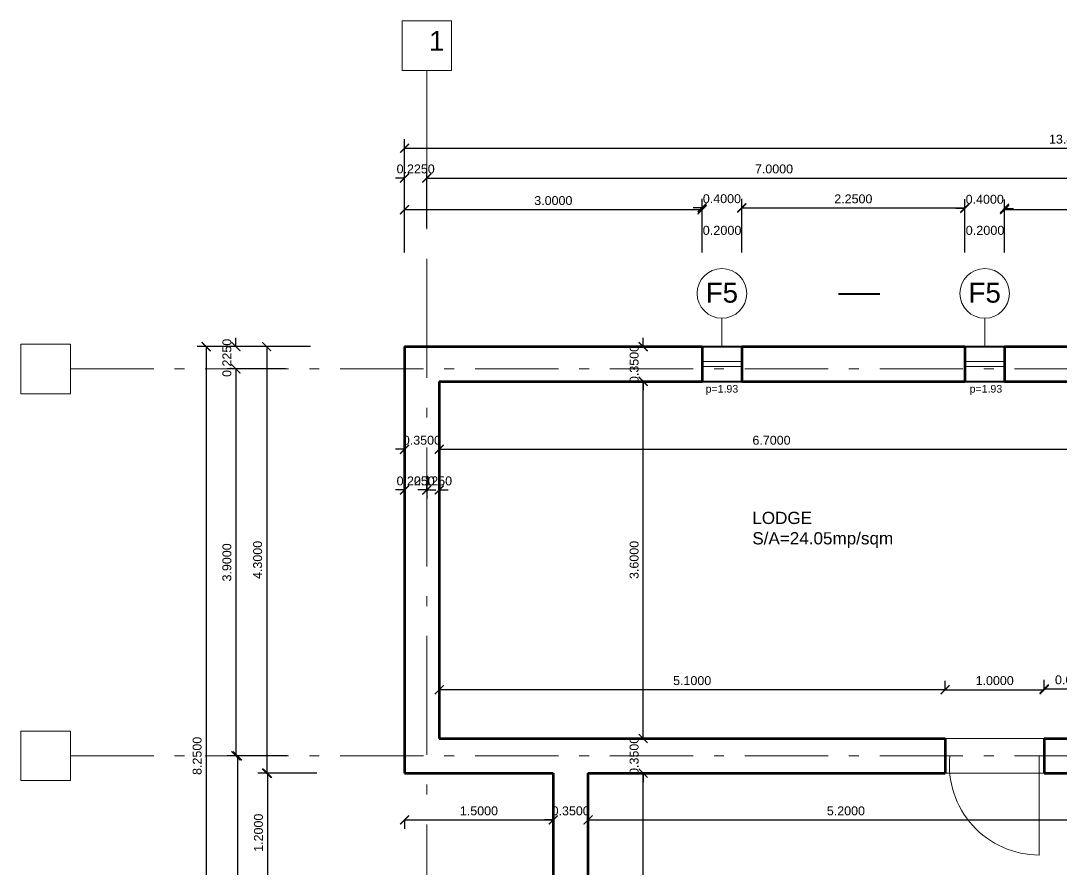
# Model space of a CAD drawing. Header units: inches. Extents: x 12.8 to 35.5, y 4.1 to 19.6.
# Drawn here: x 12.79 to 23.28, y 11.03 to 19.59 of the extents above; entities that cross this region are included whole.
import ezdxf

# ---------------------------------------------------------------- set-up
doc = ezdxf.new("R2010")
doc.units = ezdxf.units.IN
doc.header["$MEASUREMENT"] = 0
doc.linetypes.add('ACAD_ISO10W100', pattern=[18, 12, -3, 0, -3])
for name, color, linetype, lineweight in [('axes', 130, 'ACAD_ISO10W100', 20), ('cote', 255, 'Continuous', 20), ('exterior windows', 210, 'Continuous', 40), ('walls', 160, 'Continuous', 80), ('windows&doors', 80, 'Continuous', 20)]:
    doc.layers.add(name, color=color, linetype=linetype, lineweight=lineweight)
doc.styles.get("Standard").update_dxf_attribs({"font": 'arial.ttf'})
doc.dimstyles.get("Standard").update_dxf_attribs({"dimscale": 0.5, "dimtxt": 0.18, "dimasz": 0.18, "dimexe": 0.18, "dimexo": 1.9, "dimgap": 0.09, "dimtad": 1, "dimdec": 4, "dimzin": 0, "dimdsep": 46, "dimtxsty": 'Standard', "dimblk": 'ARCHTICK', "dimcen": 0.09, "dimadec": 0, "dimazin": 0, "dimtfac": 1, "dimtdec": 4, "dimtix": 1, "dimtofl": 0, "dimtmove": 0, "dimatfit": 1, "dimldrblk": 'ARCHTICK', "dimfxl": 1, "dimfxlon": 1, "dimtolj": 1, "dimtzin": 0, "dimarcsym": 0})

# ---------------------------------------------------------------- blocks, each defined once
blk = doc.blocks.new('_ArchTick')
at = {"color": 0, "linetype": 'ByBlock', "const_width": 0.15}
blk.add_lwpolyline([(-0.5, -0.5), (0.5, 0.5)], dxfattribs=at)
blk = doc.blocks.new('*D3')
at = {"layer": 'cote', "color": 0, "lineweight": -2, "ltscale": 0.1, "transparency": 16777216}
for p, q in [((16.664, 17.801), (16.664, 18.391)), ((30.114, 17.801), (30.114, 18.391)), ((16.664, 18.301), (30.114, 18.301))]:
    blk.add_line(p, q, dxfattribs=at)
at = {"layer": 'Defpoints', "color": 0, "ltscale": 0.1, "transparency": 16777216}
for p in [(30.114, 18.301), (16.664, 16.301), (30.114, 16.301)]:
    blk.add_point(p, dxfattribs=at)
at = {"layer": 'cote', "color": 0, "lineweight": -2, "ltscale": 0.1, "transparency": 16777216, "xscale": 0.09, "yscale": 0.09, "zscale": 0.09, "rotation": 180}
blk.add_blockref('_ArchTick', (16.664, 18.301), dxfattribs=at)
at = {"layer": 'cote', "color": 0, "lineweight": -2, "ltscale": 0.1, "transparency": 16777216, "xscale": 0.09, "yscale": 0.09, "zscale": 0.09}
blk.add_blockref('_ArchTick', (30.114, 18.301), dxfattribs=at)
at = {"layer": 'cote', "color": 0, "ltscale": 0.1, "transparency": 16777216, "insert": (23.389, 18.392), "char_height": 0.09, "attachment_point": 5}
blk.add_mtext('\\A1;13.4500', dxfattribs=at)
blk = doc.blocks.new('*D4')
at = {"layer": 'cote', "color": 0, "lineweight": -2, "ltscale": 0.1, "transparency": 16777216}
for p, q in [((16.664, 17.501), (16.664, 18.091)), ((16.889, 17.501), (16.889, 18.091)), ((16.664, 18.001), (16.574, 18.001)), ((16.889, 18.001), (16.979, 18.001))]:
    blk.add_line(p, q, dxfattribs=at)
at = {"layer": 'Defpoints', "color": 0, "ltscale": 0.1, "transparency": 16777216}
for p in [(16.889, 18.001), (16.664, 16.301), (16.889, 16.301)]:
    blk.add_point(p, dxfattribs=at)
at = {"layer": 'cote', "color": 0, "lineweight": -2, "ltscale": 0.1, "transparency": 16777216, "xscale": 0.09, "yscale": 0.09, "zscale": 0.09}
blk.add_blockref('_ArchTick', (16.664, 18.001), dxfattribs=at)
at = {"layer": 'cote', "color": 0, "lineweight": -2, "ltscale": 0.1, "transparency": 16777216, "xscale": 0.09, "yscale": 0.09, "zscale": 0.09, "rotation": 180}
blk.add_blockref('_ArchTick', (16.889, 18.001), dxfattribs=at)
at = {"layer": 'cote', "color": 0, "ltscale": 0.1, "transparency": 16777216, "insert": (16.776, 18.092), "char_height": 0.09, "attachment_point": 5}
blk.add_mtext('\\A1;0.2250', dxfattribs=at)
blk = doc.blocks.new('*D5')
at = {"layer": 'cote', "color": 0, "lineweight": -2, "ltscale": 0.1, "transparency": 16777216}
for p, q in [((16.889, 17.501), (16.889, 18.091)), ((23.889, 17.501), (23.889, 18.091)), ((16.889, 18.001), (23.889, 18.001))]:
    blk.add_line(p, q, dxfattribs=at)
at = {"layer": 'Defpoints', "color": 0, "ltscale": 0.1, "transparency": 16777216}
for p in [(23.889, 18.001), (16.889, 16.301), (23.889, 16.301)]:
    blk.add_point(p, dxfattribs=at)
at = {"layer": 'cote', "color": 0, "lineweight": -2, "ltscale": 0.1, "transparency": 16777216, "xscale": 0.09, "yscale": 0.09, "zscale": 0.09, "rotation": 180}
blk.add_blockref('_ArchTick', (16.889, 18.001), dxfattribs=at)
at = {"layer": 'cote', "color": 0, "lineweight": -2, "ltscale": 0.1, "transparency": 16777216, "xscale": 0.09, "yscale": 0.09, "zscale": 0.09}
blk.add_blockref('_ArchTick', (23.889, 18.001), dxfattribs=at)
at = {"layer": 'cote', "color": 0, "ltscale": 0.1, "transparency": 16777216, "insert": (20.389, 18.092), "char_height": 0.09, "attachment_point": 5}
blk.add_mtext('\\A1;7.0000', dxfattribs=at)
blk = doc.blocks.new('*D8')
at = {"layer": 'cote', "color": 0, "lineweight": -2, "ltscale": 0.1, "transparency": 16777216}
for p, q in [((16.664, 17.251), (16.664, 17.772)), ((19.664, 17.251), (19.664, 17.772)), ((16.664, 17.682), (19.664, 17.682))]:
    blk.add_line(p, q, dxfattribs=at)
at = {"layer": 'Defpoints', "color": 0, "ltscale": 0.1, "transparency": 16777216}
for p in [(19.664, 17.682), (16.664, 16.301), (19.664, 16.301)]:
    blk.add_point(p, dxfattribs=at)
at = {"layer": 'cote', "color": 0, "lineweight": -2, "ltscale": 0.1, "transparency": 16777216, "xscale": 0.09, "yscale": 0.09, "zscale": 0.09, "rotation": 180}
blk.add_blockref('_ArchTick', (16.664, 17.682), dxfattribs=at)
at = {"layer": 'cote', "color": 0, "lineweight": -2, "ltscale": 0.1, "transparency": 16777216, "xscale": 0.09, "yscale": 0.09, "zscale": 0.09}
blk.add_blockref('_ArchTick', (19.664, 17.682), dxfattribs=at)
at = {"layer": 'cote', "color": 0, "ltscale": 0.1, "transparency": 16777216, "insert": (18.164, 17.773), "char_height": 0.09, "attachment_point": 5}
blk.add_mtext('\\A1;3.0000', dxfattribs=at)
blk = doc.blocks.new('*D9')
at = {"layer": 'cote', "color": 0, "lineweight": -2, "ltscale": 0.1, "transparency": 16777216}
for p, q in [((19.664, 17.251), (19.664, 17.791)), ((20.064, 17.251), (20.064, 17.791)), ((19.664, 17.701), (19.574, 17.701)), ((20.064, 17.701), (20.154, 17.701))]:
    blk.add_line(p, q, dxfattribs=at)
at = {"layer": 'Defpoints', "color": 0, "ltscale": 0.1, "transparency": 16777216}
for p in [(20.064, 17.701), (19.664, 16.301), (20.064, 16.301)]:
    blk.add_point(p, dxfattribs=at)
at = {"layer": 'cote', "color": 0, "lineweight": -2, "ltscale": 0.1, "transparency": 16777216, "xscale": 0.09, "yscale": 0.09, "zscale": 0.09}
blk.add_blockref('_ArchTick', (19.664, 17.701), dxfattribs=at)
at = {"layer": 'cote', "color": 0, "lineweight": -2, "ltscale": 0.1, "transparency": 16777216, "xscale": 0.09, "yscale": 0.09, "zscale": 0.09, "rotation": 180}
blk.add_blockref('_ArchTick', (20.064, 17.701), dxfattribs=at)
at = {"layer": 'cote', "color": 0, "ltscale": 0.1, "transparency": 16777216, "insert": (19.864, 17.792), "char_height": 0.09, "attachment_point": 5}
blk.add_mtext('\\A1;0.4000', dxfattribs=at)
blk = doc.blocks.new('*D10')
at = {"layer": 'cote', "color": 0, "lineweight": -2, "ltscale": 0.1, "transparency": 16777216}
for p, q in [((20.064, 17.251), (20.064, 17.789)), ((22.314, 17.251), (22.314, 17.789)), ((20.064, 17.699), (22.314, 17.699))]:
    blk.add_line(p, q, dxfattribs=at)
at = {"layer": 'Defpoints', "color": 0, "ltscale": 0.1, "transparency": 16777216}
for p in [(22.314, 17.699), (20.064, 16.301), (22.314, 16.301)]:
    blk.add_point(p, dxfattribs=at)
at = {"layer": 'cote', "color": 0, "lineweight": -2, "ltscale": 0.1, "transparency": 16777216, "xscale": 0.09, "yscale": 0.09, "zscale": 0.09, "rotation": 180}
blk.add_blockref('_ArchTick', (20.064, 17.699), dxfattribs=at)
at = {"layer": 'cote', "color": 0, "lineweight": -2, "ltscale": 0.1, "transparency": 16777216, "xscale": 0.09, "yscale": 0.09, "zscale": 0.09}
blk.add_blockref('_ArchTick', (22.314, 17.699), dxfattribs=at)
at = {"layer": 'cote', "color": 0, "ltscale": 0.1, "transparency": 16777216, "insert": (21.189, 17.79), "char_height": 0.09, "attachment_point": 5}
blk.add_mtext('\\A1;2.2500', dxfattribs=at)
blk = doc.blocks.new('*D11')
at = {"layer": 'cote', "color": 0, "lineweight": -2, "ltscale": 0.1, "transparency": 16777216}
for p, q in [((22.314, 17.251), (22.314, 17.785)), ((22.714, 17.251), (22.714, 17.785)), ((22.314, 17.695), (22.224, 17.695)), ((22.714, 17.695), (22.804, 17.695))]:
    blk.add_line(p, q, dxfattribs=at)
at = {"layer": 'Defpoints', "color": 0, "ltscale": 0.1, "transparency": 16777216}
for p in [(22.714, 17.695), (22.314, 16.301), (22.714, 16.301)]:
    blk.add_point(p, dxfattribs=at)
at = {"layer": 'cote', "color": 0, "lineweight": -2, "ltscale": 0.1, "transparency": 16777216, "xscale": 0.09, "yscale": 0.09, "zscale": 0.09}
blk.add_blockref('_ArchTick', (22.314, 17.695), dxfattribs=at)
at = {"layer": 'cote', "color": 0, "lineweight": -2, "ltscale": 0.1, "transparency": 16777216, "xscale": 0.09, "yscale": 0.09, "zscale": 0.09, "rotation": 180}
blk.add_blockref('_ArchTick', (22.714, 17.695), dxfattribs=at)
at = {"layer": 'cote', "color": 0, "ltscale": 0.1, "transparency": 16777216, "insert": (22.514, 17.786), "char_height": 0.09, "attachment_point": 5}
blk.add_mtext('\\A1;0.4000', dxfattribs=at)
blk = doc.blocks.new('*D12')
at = {"layer": 'cote', "color": 0, "lineweight": -2, "ltscale": 0.1, "transparency": 16777216}
for p, q in [((22.714, 17.251), (22.714, 17.772)), ((24.764, 17.251), (24.764, 17.772)), ((22.714, 17.682), (24.764, 17.682))]:
    blk.add_line(p, q, dxfattribs=at)
at = {"layer": 'Defpoints', "color": 0, "ltscale": 0.1, "transparency": 16777216}
for p in [(24.764, 17.682), (22.714, 16.301), (24.764, 16.301)]:
    blk.add_point(p, dxfattribs=at)
at = {"layer": 'cote', "color": 0, "lineweight": -2, "ltscale": 0.1, "transparency": 16777216, "xscale": 0.09, "yscale": 0.09, "zscale": 0.09, "rotation": 180}
blk.add_blockref('_ArchTick', (22.714, 17.682), dxfattribs=at)
at = {"layer": 'cote', "color": 0, "lineweight": -2, "ltscale": 0.1, "transparency": 16777216, "xscale": 0.09, "yscale": 0.09, "zscale": 0.09}
blk.add_blockref('_ArchTick', (24.764, 17.682), dxfattribs=at)
at = {"layer": 'cote', "color": 0, "ltscale": 0.1, "transparency": 16777216, "insert": (23.739, 17.773), "char_height": 0.09, "attachment_point": 5}
blk.add_mtext('\\A1;2.0500', dxfattribs=at)
blk = doc.blocks.new('*D29')
at = {"layer": 'cote', "color": 0, "lineweight": -2, "ltscale": 0.1, "transparency": 16777216}
for p, q in [((15.164, 16.301), (14.574, 16.301)), ((14.664, 16.301), (14.664, 8.051)), ((15.164, 8.051), (14.574, 8.051))]:
    blk.add_line(p, q, dxfattribs=at)
at = {"layer": 'Defpoints', "color": 0, "ltscale": 0.1, "transparency": 16777216}
for p in [(16.664, 16.301), (14.664, 8.051), (16.664, 8.051)]:
    blk.add_point(p, dxfattribs=at)
at = {"layer": 'cote', "color": 0, "lineweight": -2, "ltscale": 0.1, "transparency": 16777216, "xscale": 0.09, "yscale": 0.09, "zscale": 0.09}
for p, rotation in [((14.664, 16.301), 90), ((14.664, 8.051), 270)]:
    blk.add_blockref('_ArchTick', p, dxfattribs=dict(at, rotation=rotation))
at = {"layer": 'cote', "color": 0, "ltscale": 0.1, "transparency": 16777216, "insert": (14.573, 12.176), "char_height": 0.09, "attachment_point": 5, "rotation": 90}
blk.add_mtext('\\A1;8.2500', dxfattribs=at)
blk = doc.blocks.new('*D30')
at = {"layer": 'cote', "color": 0, "lineweight": -2, "ltscale": 0.1, "transparency": 16777216}
for p, q in [((14.964, 16.301), (14.964, 16.391)), ((15.464, 16.301), (14.874, 16.301)), ((15.464, 16.076), (14.874, 16.076)), ((14.964, 16.076), (14.964, 15.986))]:
    blk.add_line(p, q, dxfattribs=at)
at = {"layer": 'Defpoints', "color": 0, "ltscale": 0.1, "transparency": 16777216}
for p in [(16.664, 16.301), (14.964, 16.076), (16.664, 16.076)]:
    blk.add_point(p, dxfattribs=at)
at = {"layer": 'cote', "color": 0, "lineweight": -2, "ltscale": 0.1, "transparency": 16777216, "xscale": 0.09, "yscale": 0.09, "zscale": 0.09}
for p, rotation in [((14.964, 16.301), 270), ((14.964, 16.076), 90)]:
    blk.add_blockref('_ArchTick', p, dxfattribs=dict(at, rotation=rotation))
at = {"layer": 'cote', "color": 0, "ltscale": 0.1, "transparency": 16777216, "insert": (14.873, 16.188), "char_height": 0.09, "attachment_point": 5, "rotation": 90}
blk.add_mtext('\\A1;0.2250', dxfattribs=at)
blk = doc.blocks.new('*D31')
at = {"layer": 'cote', "color": 0, "lineweight": -2, "ltscale": 0.1, "transparency": 16777216}
for p, q in [((15.464, 16.076), (14.874, 16.076)), ((14.964, 16.076), (14.964, 12.176)), ((15.464, 12.176), (14.874, 12.176))]:
    blk.add_line(p, q, dxfattribs=at)
at = {"layer": 'Defpoints', "color": 0, "ltscale": 0.1, "transparency": 16777216}
for p in [(16.664, 16.076), (14.964, 12.176), (16.664, 12.176)]:
    blk.add_point(p, dxfattribs=at)
at = {"layer": 'cote', "color": 0, "lineweight": -2, "ltscale": 0.1, "transparency": 16777216, "xscale": 0.09, "yscale": 0.09, "zscale": 0.09}
for p, rotation in [((14.964, 16.076), 90), ((14.964, 12.176), 270)]:
    blk.add_blockref('_ArchTick', p, dxfattribs=dict(at, rotation=rotation))
at = {"layer": 'cote', "color": 0, "ltscale": 0.1, "transparency": 16777216, "insert": (14.873, 14.126), "char_height": 0.09, "attachment_point": 5, "rotation": 90}
blk.add_mtext('\\A1;3.9000', dxfattribs=at)
blk = doc.blocks.new('*D32')
at = {"layer": 'cote', "color": 0, "lineweight": -2, "ltscale": 0.1, "transparency": 16777216}
for p, q in [((15.479, 12.176), (14.889, 12.176)), ((14.979, 12.176), (14.979, 8.276)), ((15.479, 8.276), (14.889, 8.276))]:
    blk.add_line(p, q, dxfattribs=at)
at = {"layer": 'Defpoints', "color": 0, "ltscale": 0.1, "transparency": 16777216}
for p in [(16.664, 12.176), (14.979, 8.276), (16.664, 8.276)]:
    blk.add_point(p, dxfattribs=at)
at = {"layer": 'cote', "color": 0, "lineweight": -2, "ltscale": 0.1, "transparency": 16777216, "xscale": 0.09, "yscale": 0.09, "zscale": 0.09}
for p, rotation in [((14.979, 12.176), 90), ((14.979, 8.276), 270)]:
    blk.add_blockref('_ArchTick', p, dxfattribs=dict(at, rotation=rotation))
at = {"layer": 'cote', "color": 0, "ltscale": 0.1, "transparency": 16777216, "insert": (14.888, 10.226), "char_height": 0.09, "attachment_point": 5, "rotation": 90}
blk.add_mtext('\\A1;3.9000', dxfattribs=at)
blk = doc.blocks.new('*D34')
at = {"layer": 'cote', "color": 0, "lineweight": -2, "ltscale": 0.1, "transparency": 16777216}
for p, q in [((15.714, 16.301), (15.184, 16.301)), ((15.274, 16.301), (15.274, 12.001)), ((15.714, 12.001), (15.184, 12.001))]:
    blk.add_line(p, q, dxfattribs=at)
at = {"layer": 'Defpoints', "color": 0, "ltscale": 0.1, "transparency": 16777216}
for p in [(16.664, 16.301), (15.274, 12.001), (16.664, 12.001)]:
    blk.add_point(p, dxfattribs=at)
at = {"layer": 'cote', "color": 0, "lineweight": -2, "ltscale": 0.1, "transparency": 16777216, "xscale": 0.09, "yscale": 0.09, "zscale": 0.09}
for p, rotation in [((15.274, 16.301), 90), ((15.274, 12.001), 270)]:
    blk.add_blockref('_ArchTick', p, dxfattribs=dict(at, rotation=rotation))
at = {"layer": 'cote', "color": 0, "ltscale": 0.1, "transparency": 16777216, "insert": (15.183, 14.151), "char_height": 0.09, "attachment_point": 5, "rotation": 90}
blk.add_mtext('\\A1;4.3000', dxfattribs=at)
blk = doc.blocks.new('*D35')
at = {"layer": 'cote', "color": 0, "lineweight": -2, "ltscale": 0.1, "transparency": 16777216}
for p, q in [((15.781, 12.001), (15.191, 12.001)), ((15.281, 12.001), (15.281, 10.801)), ((15.781, 10.801), (15.191, 10.801))]:
    blk.add_line(p, q, dxfattribs=at)
at = {"layer": 'Defpoints', "color": 0, "ltscale": 0.1, "transparency": 16777216}
for p in [(18.164, 12.001), (15.281, 10.801), (18.164, 10.801)]:
    blk.add_point(p, dxfattribs=at)
at = {"layer": 'cote', "color": 0, "lineweight": -2, "ltscale": 0.1, "transparency": 16777216, "xscale": 0.09, "yscale": 0.09, "zscale": 0.09}
for p, rotation in [((15.281, 12.001), 90), ((15.281, 10.801), 270)]:
    blk.add_blockref('_ArchTick', p, dxfattribs=dict(at, rotation=rotation))
at = {"layer": 'cote', "color": 0, "ltscale": 0.1, "transparency": 16777216, "insert": (15.191, 11.401), "char_height": 0.09, "attachment_point": 5, "rotation": 90}
blk.add_mtext('\\A1;1.2000', dxfattribs=at)
blk = doc.blocks.new('*D50')
at = {"layer": 'cote', "color": 0, "lineweight": -2, "ltscale": 0.1, "transparency": 16777216}
for p, q in [((16.664, 15.266), (16.574, 15.266)), ((16.664, 15.266), (16.664, 15.176)), ((17.014, 15.266), (17.014, 15.176)), ((17.014, 15.266), (17.104, 15.266))]:
    blk.add_line(p, q, dxfattribs=at)
at = {"layer": 'Defpoints', "color": 0, "ltscale": 0.1, "transparency": 16777216}
for p in [(16.664, 15.318), (17.014, 15.318), (17.014, 15.266)]:
    blk.add_point(p, dxfattribs=at)
at = {"layer": 'cote', "color": 0, "lineweight": -2, "ltscale": 0.1, "transparency": 16777216, "xscale": 0.09, "yscale": 0.09, "zscale": 0.09}
blk.add_blockref('_ArchTick', (16.664, 15.266), dxfattribs=at)
at = {"layer": 'cote', "color": 0, "lineweight": -2, "ltscale": 0.1, "transparency": 16777216, "xscale": 0.09, "yscale": 0.09, "zscale": 0.09, "rotation": 180}
blk.add_blockref('_ArchTick', (17.014, 15.266), dxfattribs=at)
at = {"layer": 'cote', "color": 0, "ltscale": 0.1, "transparency": 16777216, "insert": (16.839, 15.357), "char_height": 0.09, "attachment_point": 5}
blk.add_mtext('\\A1;0.3500', dxfattribs=at)
blk = doc.blocks.new('*D51')
at = {"layer": 'cote', "color": 0, "lineweight": -2, "ltscale": 0.1, "transparency": 16777216}
for p, q in [((17.014, 15.266), (17.014, 15.356)), ((23.714, 15.266), (23.714, 15.356)), ((17.014, 15.266), (23.714, 15.266))]:
    blk.add_line(p, q, dxfattribs=at)
at = {"layer": 'Defpoints', "color": 0, "ltscale": 0.1, "transparency": 16777216}
for p in [(17.014, 15.266), (23.714, 15.266), (23.714, 15.266)]:
    blk.add_point(p, dxfattribs=at)
at = {"layer": 'cote', "color": 0, "lineweight": -2, "ltscale": 0.1, "transparency": 16777216, "xscale": 0.09, "yscale": 0.09, "zscale": 0.09, "rotation": 180}
blk.add_blockref('_ArchTick', (17.014, 15.266), dxfattribs=at)
at = {"layer": 'cote', "color": 0, "lineweight": -2, "ltscale": 0.1, "transparency": 16777216, "xscale": 0.09, "yscale": 0.09, "zscale": 0.09}
blk.add_blockref('_ArchTick', (23.714, 15.266), dxfattribs=at)
at = {"layer": 'cote', "color": 0, "ltscale": 0.1, "transparency": 16777216, "insert": (20.364, 15.357), "char_height": 0.09, "attachment_point": 5}
blk.add_mtext('\\A1;6.7000', dxfattribs=at)
blk = doc.blocks.new('*D60')
at = {"layer": 'cote', "color": 0, "lineweight": -2, "ltscale": 0.1, "transparency": 16777216}
for p, q in [((17.014, 12.843), (17.014, 12.933)), ((22.114, 12.843), (22.114, 12.933)), ((22.114, 12.843), (17.014, 12.843))]:
    blk.add_line(p, q, dxfattribs=at)
at = {"layer": 'Defpoints', "color": 0, "ltscale": 0.1, "transparency": 16777216}
for p in [(17.014, 12.843), (17.014, 12.351), (22.114, 12.351)]:
    blk.add_point(p, dxfattribs=at)
at = {"layer": 'cote', "color": 0, "lineweight": -2, "ltscale": 0.1, "transparency": 16777216, "xscale": 0.09, "yscale": 0.09, "zscale": 0.09, "rotation": 180}
blk.add_blockref('_ArchTick', (17.014, 12.843), dxfattribs=at)
at = {"layer": 'cote', "color": 0, "lineweight": -2, "ltscale": 0.1, "transparency": 16777216, "xscale": 0.09, "yscale": 0.09, "zscale": 0.09}
blk.add_blockref('_ArchTick', (22.114, 12.843), dxfattribs=at)
at = {"layer": 'cote', "color": 0, "ltscale": 0.1, "transparency": 16777216, "insert": (19.564, 12.934), "char_height": 0.09, "attachment_point": 5}
blk.add_mtext('\\A1;5.1000', dxfattribs=at)
blk = doc.blocks.new('*D61')
at = {"layer": 'cote', "color": 0, "lineweight": -2, "ltscale": 0.1, "transparency": 16777216}
for p, q in [((22.114, 12.843), (22.114, 12.933)), ((23.114, 12.843), (23.114, 12.933)), ((22.114, 12.843), (23.114, 12.843))]:
    blk.add_line(p, q, dxfattribs=at)
at = {"layer": 'Defpoints', "color": 0, "ltscale": 0.1, "transparency": 16777216}
for p in [(23.114, 12.843), (22.114, 12.351), (23.114, 12.351)]:
    blk.add_point(p, dxfattribs=at)
at = {"layer": 'cote', "color": 0, "lineweight": -2, "ltscale": 0.1, "transparency": 16777216, "xscale": 0.09, "yscale": 0.09, "zscale": 0.09, "rotation": 180}
blk.add_blockref('_ArchTick', (22.114, 12.843), dxfattribs=at)
at = {"layer": 'cote', "color": 0, "lineweight": -2, "ltscale": 0.1, "transparency": 16777216, "xscale": 0.09, "yscale": 0.09, "zscale": 0.09}
blk.add_blockref('_ArchTick', (23.114, 12.843), dxfattribs=at)
at = {"layer": 'cote', "color": 0, "ltscale": 0.1, "transparency": 16777216, "insert": (22.614, 12.934), "char_height": 0.09, "attachment_point": 5}
blk.add_mtext('\\A1;1.0000', dxfattribs=at)
blk = doc.blocks.new('*D62')
at = {"layer": 'cote', "color": 0, "lineweight": -2, "ltscale": 0.1, "transparency": 16777216}
for p, q in [((23.114, 12.851), (23.114, 12.941)), ((23.714, 12.851), (23.714, 12.941)), ((23.114, 12.851), (23.714, 12.851))]:
    blk.add_line(p, q, dxfattribs=at)
at = {"layer": 'Defpoints', "color": 0, "ltscale": 0.1, "transparency": 16777216}
for p in [(23.114, 12.843), (23.714, 12.851), (23.714, 12.851)]:
    blk.add_point(p, dxfattribs=at)
at = {"layer": 'cote', "color": 0, "lineweight": -2, "ltscale": 0.1, "transparency": 16777216, "xscale": 0.09, "yscale": 0.09, "zscale": 0.09, "rotation": 180}
blk.add_blockref('_ArchTick', (23.114, 12.851), dxfattribs=at)
at = {"layer": 'cote', "color": 0, "lineweight": -2, "ltscale": 0.1, "transparency": 16777216, "xscale": 0.09, "yscale": 0.09, "zscale": 0.09}
blk.add_blockref('_ArchTick', (23.714, 12.851), dxfattribs=at)
at = {"layer": 'cote', "color": 0, "ltscale": 0.1, "transparency": 16777216, "insert": (23.414, 12.942), "char_height": 0.09, "attachment_point": 5}
blk.add_mtext('\\A1;0.6000', dxfattribs=at)
blk = doc.blocks.new('*D67')
at = {"layer": 'cote', "color": 0, "lineweight": -2, "ltscale": 0.1, "transparency": 16777216}
for p, q in [((16.664, 11.53), (16.664, 11.44)), ((16.664, 11.53), (18.164, 11.53)), ((18.164, 11.53), (18.164, 11.44))]:
    blk.add_line(p, q, dxfattribs=at)
at = {"layer": 'Defpoints', "color": 0, "ltscale": 0.1, "transparency": 16777216}
for p in [(16.664, 12.001), (18.164, 12.001), (18.164, 11.53)]:
    blk.add_point(p, dxfattribs=at)
at = {"layer": 'cote', "color": 0, "lineweight": -2, "ltscale": 0.1, "transparency": 16777216, "xscale": 0.09, "yscale": 0.09, "zscale": 0.09, "rotation": 180}
blk.add_blockref('_ArchTick', (16.664, 11.53), dxfattribs=at)
at = {"layer": 'cote', "color": 0, "lineweight": -2, "ltscale": 0.1, "transparency": 16777216, "xscale": 0.09, "yscale": 0.09, "zscale": 0.09}
blk.add_blockref('_ArchTick', (18.164, 11.53), dxfattribs=at)
at = {"layer": 'cote', "color": 0, "ltscale": 0.1, "transparency": 16777216, "insert": (17.414, 11.621), "char_height": 0.09, "attachment_point": 5}
blk.add_mtext('\\A1;1.5000', dxfattribs=at)
blk = doc.blocks.new('*D68')
at = {"layer": 'cote', "color": 0, "lineweight": -2, "ltscale": 0.1, "transparency": 16777216}
for p, q in [((18.164, 11.53), (18.164, 11.62)), ((18.514, 11.53), (18.514, 11.62)), ((18.164, 11.53), (18.074, 11.53)), ((18.514, 11.53), (18.604, 11.53))]:
    blk.add_line(p, q, dxfattribs=at)
at = {"layer": 'Defpoints', "color": 0, "ltscale": 0.1, "transparency": 16777216}
for p in [(18.164, 11.53), (18.514, 11.53), (18.514, 11.53)]:
    blk.add_point(p, dxfattribs=at)
at = {"layer": 'cote', "color": 0, "lineweight": -2, "ltscale": 0.1, "transparency": 16777216, "xscale": 0.09, "yscale": 0.09, "zscale": 0.09}
blk.add_blockref('_ArchTick', (18.164, 11.53), dxfattribs=at)
at = {"layer": 'cote', "color": 0, "lineweight": -2, "ltscale": 0.1, "transparency": 16777216, "xscale": 0.09, "yscale": 0.09, "zscale": 0.09, "rotation": 180}
blk.add_blockref('_ArchTick', (18.514, 11.53), dxfattribs=at)
at = {"layer": 'cote', "color": 0, "ltscale": 0.1, "transparency": 16777216, "insert": (18.339, 11.621), "char_height": 0.09, "attachment_point": 5}
blk.add_mtext('\\A1;0.3500', dxfattribs=at)
blk = doc.blocks.new('*D69')
at = {"layer": 'cote', "color": 0, "lineweight": -2, "ltscale": 0.1, "transparency": 16777216}
for p, q in [((18.514, 11.53), (18.514, 11.62)), ((23.714, 11.53), (23.714, 11.62)), ((18.514, 11.53), (23.714, 11.53))]:
    blk.add_line(p, q, dxfattribs=at)
at = {"layer": 'Defpoints', "color": 0, "ltscale": 0.1, "transparency": 16777216}
for p in [(18.514, 11.53), (23.714, 11.53), (23.714, 11.53)]:
    blk.add_point(p, dxfattribs=at)
at = {"layer": 'cote', "color": 0, "lineweight": -2, "ltscale": 0.1, "transparency": 16777216, "xscale": 0.09, "yscale": 0.09, "zscale": 0.09, "rotation": 180}
blk.add_blockref('_ArchTick', (18.514, 11.53), dxfattribs=at)
at = {"layer": 'cote', "color": 0, "lineweight": -2, "ltscale": 0.1, "transparency": 16777216, "xscale": 0.09, "yscale": 0.09, "zscale": 0.09}
blk.add_blockref('_ArchTick', (23.714, 11.53), dxfattribs=at)
at = {"layer": 'cote', "color": 0, "ltscale": 0.1, "transparency": 16777216, "insert": (21.114, 11.621), "char_height": 0.09, "attachment_point": 5}
blk.add_mtext('\\A1;5.2000', dxfattribs=at)
blk = doc.blocks.new('*D77')
at = {"layer": 'cote', "color": 0, "lineweight": -2, "ltscale": 0.1, "transparency": 16777216}
for p, q in [((19.07, 12.001), (18.98, 12.001)), ((19.07, 8.401), (19.07, 12.001)), ((19.07, 8.401), (18.98, 8.401))]:
    blk.add_line(p, q, dxfattribs=at)
at = {"layer": 'Defpoints', "color": 0, "ltscale": 0.1, "transparency": 16777216}
for p in [(19.07, 12.001), (19.07, 12.001), (19.07, 8.401)]:
    blk.add_point(p, dxfattribs=at)
at = {"layer": 'cote', "color": 0, "lineweight": -2, "ltscale": 0.1, "transparency": 16777216, "xscale": 0.09, "yscale": 0.09, "zscale": 0.09}
for p, rotation in [((19.07, 12.001), 90), ((19.07, 8.401), 270)]:
    blk.add_blockref('_ArchTick', p, dxfattribs=dict(at, rotation=rotation))
at = {"layer": 'cote', "color": 0, "ltscale": 0.1, "transparency": 16777216, "insert": (18.979, 10.201), "char_height": 0.09, "attachment_point": 5, "rotation": 90}
blk.add_mtext('\\A1;3.6000', dxfattribs=at)
blk = doc.blocks.new('*D78')
at = {"layer": 'cote', "color": 0, "lineweight": -2, "ltscale": 0.1, "transparency": 16777216}
for p, q in [((19.07, 12.351), (19.07, 12.441)), ((19.07, 12.351), (18.98, 12.351)), ((19.07, 12.001), (18.98, 12.001)), ((19.07, 12.001), (19.07, 11.911))]:
    blk.add_line(p, q, dxfattribs=at)
at = {"layer": 'Defpoints', "color": 0, "ltscale": 0.1, "transparency": 16777216}
for p in [(19.07, 12.351), (19.07, 12.351), (19.07, 12.001)]:
    blk.add_point(p, dxfattribs=at)
at = {"layer": 'cote', "color": 0, "lineweight": -2, "ltscale": 0.1, "transparency": 16777216, "xscale": 0.09, "yscale": 0.09, "zscale": 0.09}
for p, rotation in [((19.07, 12.351), 270), ((19.07, 12.001), 90)]:
    blk.add_blockref('_ArchTick', p, dxfattribs=dict(at, rotation=rotation))
at = {"layer": 'cote', "color": 0, "ltscale": 0.1, "transparency": 16777216, "insert": (18.979, 12.176), "char_height": 0.09, "attachment_point": 5, "rotation": 90}
blk.add_mtext('\\A1;0.3500', dxfattribs=at)
blk = doc.blocks.new('*D79')
at = {"layer": 'cote', "color": 0, "lineweight": -2, "ltscale": 0.1, "transparency": 16777216}
for p, q in [((19.07, 15.951), (18.98, 15.951)), ((19.07, 12.351), (19.07, 15.951)), ((19.07, 12.351), (18.98, 12.351))]:
    blk.add_line(p, q, dxfattribs=at)
at = {"layer": 'Defpoints', "color": 0, "ltscale": 0.1, "transparency": 16777216}
for p in [(19.07, 15.951), (19.07, 15.951), (19.07, 12.351)]:
    blk.add_point(p, dxfattribs=at)
at = {"layer": 'cote', "color": 0, "lineweight": -2, "ltscale": 0.1, "transparency": 16777216, "xscale": 0.09, "yscale": 0.09, "zscale": 0.09}
for p, rotation in [((19.07, 15.951), 90), ((19.07, 12.351), 270)]:
    blk.add_blockref('_ArchTick', p, dxfattribs=dict(at, rotation=rotation))
at = {"layer": 'cote', "color": 0, "ltscale": 0.1, "transparency": 16777216, "insert": (18.979, 14.151), "char_height": 0.09, "attachment_point": 5, "rotation": 90}
blk.add_mtext('\\A1;3.6000', dxfattribs=at)
blk = doc.blocks.new('*D80')
at = {"layer": 'cote', "color": 0, "lineweight": -2, "ltscale": 0.1, "transparency": 16777216}
for p, q in [((19.07, 16.301), (19.07, 16.391)), ((19.07, 16.301), (19.16, 16.301)), ((19.07, 15.951), (19.16, 15.951)), ((19.07, 15.951), (19.07, 15.861))]:
    blk.add_line(p, q, dxfattribs=at)
at = {"layer": 'Defpoints', "color": 0, "ltscale": 0.1, "transparency": 16777216}
for p in [(19.07, 16.301), (19.07, 16.301), (19.07, 15.951)]:
    blk.add_point(p, dxfattribs=at)
at = {"layer": 'cote', "color": 0, "lineweight": -2, "ltscale": 0.1, "transparency": 16777216, "xscale": 0.09, "yscale": 0.09, "zscale": 0.09}
for p, rotation in [((19.07, 16.301), 270), ((19.07, 15.951), 90)]:
    blk.add_blockref('_ArchTick', p, dxfattribs=dict(at, rotation=rotation))
at = {"layer": 'cote', "color": 0, "ltscale": 0.1, "transparency": 16777216, "insert": (18.979, 16.126), "char_height": 0.09, "attachment_point": 5, "rotation": 90}
blk.add_mtext('\\A1;0.3500', dxfattribs=at)
blk = doc.blocks.new('*D95')
at = {"layer": 'cote', "color": 0, "lineweight": -2, "ltscale": 0.1, "transparency": 16777216}
for p, q in [((16.889, 15.001), (16.889, 14.766)), ((17.014, 15.001), (17.014, 14.766)), ((16.889, 14.856), (16.799, 14.856)), ((17.014, 14.856), (17.104, 14.856))]:
    blk.add_line(p, q, dxfattribs=at)
at = {"layer": 'Defpoints', "color": 0, "ltscale": 0.1, "transparency": 16777216}
for p in [(16.889, 15.951), (17.014, 15.951), (16.889, 14.856)]:
    blk.add_point(p, dxfattribs=at)
at = {"layer": 'cote', "color": 0, "lineweight": -2, "ltscale": 0.1, "transparency": 16777216, "xscale": 0.09, "yscale": 0.09, "zscale": 0.09}
blk.add_blockref('_ArchTick', (16.889, 14.856), dxfattribs=at)
at = {"layer": 'cote', "color": 0, "lineweight": -2, "ltscale": 0.1, "transparency": 16777216, "xscale": 0.09, "yscale": 0.09, "zscale": 0.09, "rotation": 180}
blk.add_blockref('_ArchTick', (17.014, 14.856), dxfattribs=at)
at = {"layer": 'cote', "color": 0, "ltscale": 0.1, "transparency": 16777216, "insert": (16.951, 14.947), "char_height": 0.09, "attachment_point": 5}
blk.add_mtext('\\A1;0.1250', dxfattribs=at)
blk = doc.blocks.new('*D96')
at = {"layer": 'cote', "color": 0, "lineweight": -2, "ltscale": 0.1, "transparency": 16777216}
for p, q in [((16.664, 14.856), (16.664, 14.946)), ((16.889, 14.856), (16.889, 14.946)), ((16.664, 14.856), (16.574, 14.856)), ((16.889, 14.856), (16.979, 14.856))]:
    blk.add_line(p, q, dxfattribs=at)
at = {"layer": 'Defpoints', "color": 0, "ltscale": 0.1, "transparency": 16777216}
for p in [(16.664, 14.856), (16.664, 14.856), (16.889, 14.856)]:
    blk.add_point(p, dxfattribs=at)
at = {"layer": 'cote', "color": 0, "lineweight": -2, "ltscale": 0.1, "transparency": 16777216, "xscale": 0.09, "yscale": 0.09, "zscale": 0.09}
blk.add_blockref('_ArchTick', (16.664, 14.856), dxfattribs=at)
at = {"layer": 'cote', "color": 0, "lineweight": -2, "ltscale": 0.1, "transparency": 16777216, "xscale": 0.09, "yscale": 0.09, "zscale": 0.09, "rotation": 180}
blk.add_blockref('_ArchTick', (16.889, 14.856), dxfattribs=at)
at = {"layer": 'cote', "color": 0, "ltscale": 0.1, "transparency": 16777216, "insert": (16.776, 14.947), "char_height": 0.09, "attachment_point": 5}
blk.add_mtext('\\A1;0.2250', dxfattribs=at)

msp = doc.modelspace()

# ---------------------------------------------------------------- linework, layer by layer
at = {"layer": 'axes', "ltscale": 0.1}
msp.add_line((16.88858, 19.08564), (16.88858, 4.58564), dxfattribs=at)
at = {"layer": 'axes', "ltscale": 0.07}
for p, q in [((13.29469, 16.07599), (33.64568, 16.07599)), ((13.29469, 12.17599), (33.64568, 12.17599))]:
    msp.add_line(p, q, dxfattribs=at)
at = {"layer": 'axes', "ltscale": 0.1}
msp.add_lwpolyline([(16.63858, 19.58564), (16.63858, 19.08564), (17.13858, 19.08564), (17.13858, 19.58564)], close=True, dxfattribs=at)
at = {"layer": 'axes', "ltscale": 0.07}
for points in [[(12.79469, 16.32599), (12.79469, 15.82599), (13.29469, 15.82599), (13.29469, 16.32599)], [(12.79469, 12.42599), (12.79469, 11.92599), (13.29469, 11.92599), (13.29469, 12.42599)]]:
    msp.add_lwpolyline(points, close=True, dxfattribs=at)
at = {"layer": 'cote', "ltscale": 0.1}
for p, q in [((19.86358, 16.30099), (19.86358, 16.58726)), ((22.51358, 16.30099), (22.51358, 16.58726))]:
    msp.add_line(p, q, dxfattribs=at)
for centre in [(19.86358, 16.83726), (22.51358, 16.83726)]:
    msp.add_circle(centre, 0.25, dxfattribs=at)
at = {"layer": 'exterior windows', "ltscale": 0.1}
for p, q in [((21.04088, 16.83488), (21.45647, 16.83488)), ((19.66358, 16.30099), (20.06358, 16.30099)), ((22.31358, 16.30099), (22.71358, 16.30099)), ((19.66358, 15.95099), (20.06358, 15.95099)), ((22.31358, 15.95099), (22.71358, 15.95099))]:
    msp.add_line(p, q, dxfattribs=at)
at = {"layer": 'walls', "ltscale": 0.1}
for p, q in [((16.66358, 16.30099), (19.66358, 16.30099)), ((16.66358, 16.30099), (16.66358, 12.00099)), ((19.66358, 16.30099), (19.66358, 15.95099)), ((20.06358, 16.30099), (20.06358, 15.95099)), ((20.06358, 16.30099), (22.31358, 16.30099)), ((22.31358, 16.30099), (22.31358, 15.95099)), ((22.71358, 16.30099), (22.71358, 15.95099)), ((22.71358, 16.30099), (24.76358, 16.30099)), ((17.01358, 15.95099), (19.66358, 15.95099)), ((17.01358, 15.95099), (17.01358, 12.35099)), ((20.06358, 15.95099), (22.31358, 15.95099)), ((22.71358, 15.95099), (23.71358, 15.95099)), ((17.01358, 12.35099), (22.11358, 12.35099)), ((22.11358, 12.35099), (22.11358, 12.00099)), ((23.11358, 12.35099), (23.11358, 12.00099)), ((23.11358, 12.35099), (24.51358, 12.35099)), ((16.66358, 12.00099), (18.16358, 12.00099)), ((18.16358, 12.00099), (18.16358, 10.80099)), ((18.51358, 12.00099), (22.11358, 12.00099)), ((18.51358, 12.00099), (18.51358, 10.80099)), ((23.11358, 12.00099), (23.71358, 12.00099))]:
    msp.add_line(p, q, dxfattribs=at)
at = {"layer": 'windows&doors', "ltscale": 0.1}
for p, q in [((19.66358, 16.15099), (20.06358, 16.15099)), ((19.66358, 16.10099), (20.06358, 16.10099)), ((22.31358, 16.15099), (22.71358, 16.15099)), ((22.31358, 16.10099), (22.71358, 16.10099)), ((22.11358, 12.35099), (23.11358, 12.35099)), ((23.06358, 12.17599), (23.06358, 11.17599)), ((22.11358, 12.00099), (23.11358, 12.00099))]:
    msp.add_line(p, q, dxfattribs=at)
msp.add_arc((23.06358, 12.08099), 0.905, 173.974425, 270, dxfattribs=at)

# ---------------------------------------------------------------- texts
at = {"layer": 'axes', "ltscale": 0.1, "insert": (16.88858, 19.48351), "char_height": 0.2, "attachment_point": 1}
msp.add_mtext('\\pxqc;1', dxfattribs=at)
at = {"layer": 'cote', "ltscale": 0.1, "attachment_point": 1}
for s, width, gutter_width, heights, insert, char_height in [('0.2000', 0.1919784, 0.45661, [0], (19.67058, 17.51902), 0.091323), ('0.2000', 0.1919784, 0.45661, [0], (22.32188, 17.51902), 0.091323), ('\\pxqc;F5', 0.3503223, 1, [0], (19.68841, 16.9445), 0.2), ('\\pxqc;F5', 0.3503223, 1, [0], (22.33841, 16.9445), 0.2), ('p=1.93', 0.255602, 0.38094, [0], (19.69977, 15.9139), 0.076188), ('p=1.93', 0.255602, 0.38094, [0], (22.36162, 15.9139), 0.076188), ('LODGE\\PS/A=24.05mp/sqm', 1.1571248, 0.61596, [0.37277], (20.17039, 14.63623), 0.1231918)]:
    msp.add_mtext_dynamic_manual_height_columns(s, width=width, gutter_width=gutter_width, heights=heights, dxfattribs=dict(at, insert=insert, char_height=char_height))

# ---------------------------------------------------------------- dimensions: what is measured, and where the dimension line sits
at = {"layer": 'cote', "ltscale": 0.1}
for base, p1, p2, picture, middle in [((30.11358, 18.30099), (16.66358, 16.30099), (30.11358, 16.30099), '*D3', (23.38858, 18.39198)), ((23.88858, 18.00099), (16.88858, 16.30099), (23.88858, 16.30099), '*D5', (20.38858, 18.09194)), ((20.06358, 17.70099), (19.66358, 16.30099), (20.06358, 16.30099), '*D9', (19.86358, 17.79194)), ((22.31358, 17.69923), (20.06358, 16.30099), (22.31358, 16.30099), '*D10', (21.18858, 17.79019)), ((22.71358, 17.69543), (22.31358, 16.30099), (22.71358, 16.30099), '*D11', (22.51358, 17.78639)), ((19.66358, 17.6818), (16.66358, 16.30099), (19.66358, 16.30099), '*D8', (18.16358, 17.77278)), ((24.76358, 17.682), (22.71358, 16.30099), (24.76358, 16.30099), '*D12', (23.73858, 17.77295)), ((16.88858, 14.85641), (17.01358, 15.95099), (16.88858, 15.95099), '*D95', (16.95108, 14.94736)), ((17.01358, 15.26601), (16.66358, 15.31831), (17.01358, 15.31831), '*D50', (16.83858, 15.357)), ((23.71358, 15.26601), (17.01358, 15.26601), (23.71358, 15.26601), '*D51', (20.36358, 15.35697)), ((16.66358, 14.85641), (16.88858, 14.85641), (16.66358, 14.85641), '*D96', (16.77608, 14.94736)), ((17.01358, 12.84343), (22.11358, 12.35099), (17.01358, 12.35099), '*D60', (19.56358, 12.93438)), ((23.11358, 12.84343), (22.11358, 12.35099), (23.11358, 12.35099), '*D61', (22.61358, 12.93438)), ((23.71358, 12.85099), (23.11358, 12.84343), (23.71358, 12.85099), '*D62', (23.41358, 12.94194)), ((18.16358, 11.5297), (16.66358, 12.00099), (18.16358, 12.00099), '*D67', (17.41358, 11.62066)), ((18.51358, 11.5297), (18.16358, 11.5297), (18.51358, 11.5297), '*D68', (18.33858, 11.62069)), ((23.71358, 11.5297), (18.51358, 11.5297), (23.71358, 11.5297), '*D69', (21.11358, 11.62066))]:
    dim = msp.add_linear_dim(base=base, p1=p1, p2=p2, dimstyle='Standard', dxfattribs=at)
    dim.commit()
    dim.dimension.update_dxf_attribs({"geometry": picture, "text_midpoint": middle})
dim = msp.add_linear_dim(base=(16.88858, 18.00099), p1=(16.66358, 16.30099), p2=(16.88858, 16.30099), dimstyle='Standard', override={"dimtad": 3}, dxfattribs=at)
dim.commit()
dim.dimension.update_dxf_attribs({"geometry": '*D4', "text_midpoint": (16.77608, 18.09194)})
for base, p1, p2, picture, middle in [((14.96358, 16.07599), (16.66358, 16.30099), (16.66358, 16.07599), '*D30', (14.87262, 16.18849)), ((19.07032, 16.30099), (19.07032, 15.95099), (19.07032, 16.30099), '*D80', (18.97933, 16.12599)), ((14.66388, 8.05099), (16.66358, 16.30099), (16.66358, 8.05099), '*D29', (14.57293, 12.17599)), ((15.27429, 12.00099), (16.66358, 16.30099), (16.66358, 12.00099), '*D34', (15.1833, 14.15099)), ((14.96358, 12.17599), (16.66358, 16.07599), (16.66358, 12.17599), '*D31', (14.87259, 14.12599)), ((19.07032, 15.95099), (19.07032, 12.35099), (19.07032, 15.95099), '*D79', (18.97933, 14.15099)), ((19.07032, 12.35099), (19.07032, 12.00099), (19.07032, 12.35099), '*D78', (18.97933, 12.17599)), ((14.97879, 8.27599), (16.66358, 12.17599), (16.66358, 8.27599), '*D32', (14.88781, 10.22599)), ((15.28148, 10.80099), (18.16358, 12.00099), (18.16358, 10.80099), '*D35', (15.19052, 11.40099)), ((19.07032, 12.00099), (19.07032, 8.40099), (19.07032, 12.00099), '*D77', (18.97933, 10.20099))]:
    dim = msp.add_linear_dim(base=base, p1=p1, p2=p2, angle=90, dimstyle='Standard', dxfattribs=at)
    dim.commit()
    dim.dimension.update_dxf_attribs({"geometry": picture, "text_midpoint": middle})

doc.saveas('drawing.dxf')
